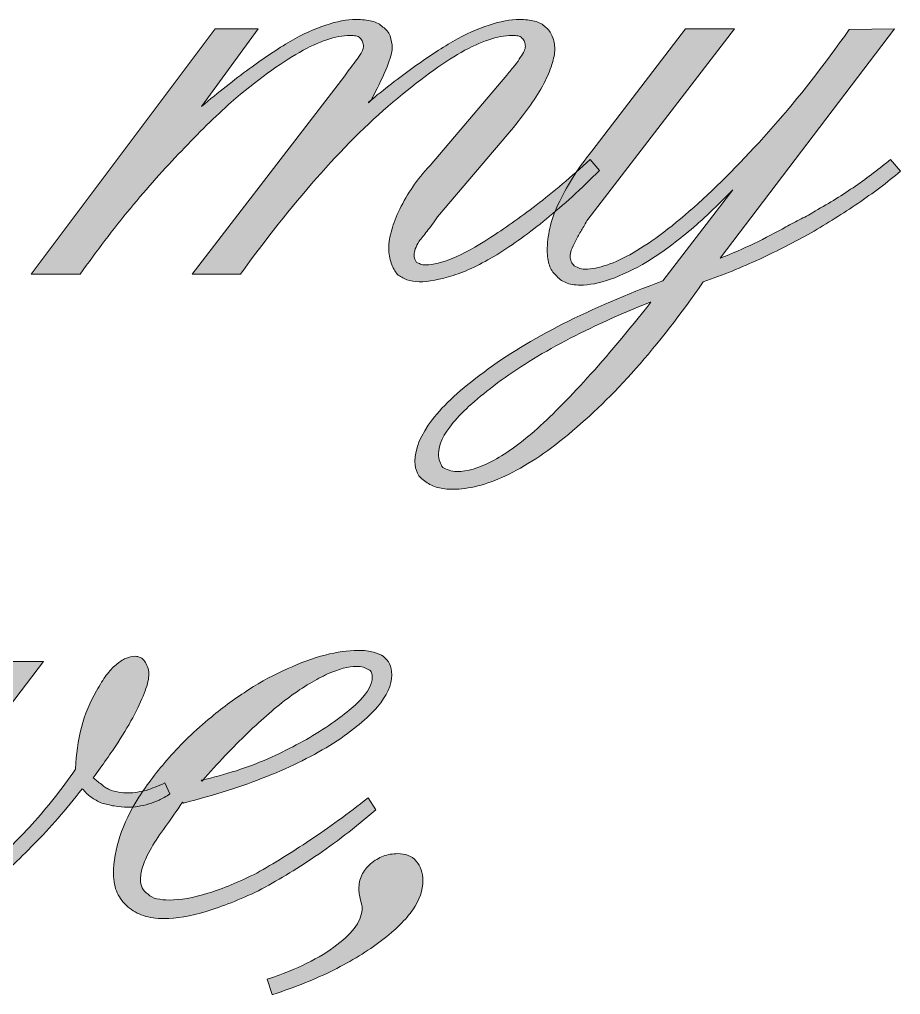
# Model space of a CAD drawing. Header units: millimetres. Extents: x 45.1 to 103.2, y -62.7 to -18.6.
# Drawn here: x 90.63 to 103.16, y -36.78 to -22.9 of the extents above; entities that cross this region are included whole.
import ezdxf

# ---------------------------------------------------------------- set-up
doc = ezdxf.new("R2010")
doc.units = ezdxf.units.MM
doc.header["$MEASUREMENT"] = 0
doc.layers.add('Calque 1', color=7, linetype='Continuous', lineweight=0)

# ---------------------------------------------------------------- blocks, each defined once
blk = doc.blocks.new('Block_0')
at = {"layer": 'Calque 1', "true_color": 0x1d1d1b, "transparency": 33554687}
h = blk.add_hatch(color=250, dxfattribs=at)
h.dxf.hatch_style = 2
edge = h.paths.add_edge_path()
edge.add_spline(control_points=[(96.229, -23.588), (96.429, -23.444), (96.617, -23.321), (96.793, -23.216), (96.977, -23.112), (97.149, -23.034), (97.309, -22.983), (97.469, -22.931), (97.613, -22.905), (97.741, -22.905), (97.821, -22.905), (97.893, -22.912), (97.957, -22.928), (98.021, -22.945), (98.073, -22.973), (98.113, -23.013), (98.152, -23.044), (98.185, -23.089), (98.209, -23.144), (98.233, -23.2), (98.244, -23.26), (98.244, -23.325), (98.244, -23.388), (98.231, -23.462), (98.202, -23.546), (98.175, -23.63), (98.137, -23.72), (98.089, -23.816), (98.033, -23.92), (97.969, -24.022), (97.897, -24.122), (97.825, -24.222), (97.745, -24.328), (97.657, -24.44), (97.657, -24.44), (96.577, -25.712), (96.577, -25.712), (96.521, -25.792), (96.471, -25.86), (96.427, -25.916), (96.383, -25.972), (96.345, -26.02), (96.313, -26.06), (96.289, -26.1), (96.271, -26.136), (96.259, -26.168), (96.247, -26.2), (96.241, -26.228), (96.241, -26.252), (96.241, -26.276), (96.245, -26.296), (96.253, -26.312), (96.253, -26.312), (96.277, -26.36), (96.277, -26.36), (96.293, -26.368), (96.311, -26.376), (96.331, -26.384), (96.351, -26.392), (96.377, -26.396), (96.409, -26.396), (96.513, -26.396), (96.641, -26.364), (96.793, -26.3), (96.945, -26.236), (97.121, -26.14), (97.321, -26.012), (97.521, -25.884), (97.741, -25.728), (97.981, -25.544), (98.221, -25.36), (98.477, -25.144), (98.748, -24.896), (98.748, -24.896), (98.88, -25.052), (98.88, -25.052), (98.617, -25.316), (98.365, -25.546), (98.125, -25.742), (97.885, -25.938), (97.649, -26.108), (97.417, -26.252), (97.193, -26.388), (96.987, -26.486), (96.799, -26.546), (96.611, -26.606), (96.449, -26.636), (96.313, -26.636), (96.249, -26.636), (96.191, -26.626), (96.139, -26.606), (96.087, -26.586), (96.041, -26.56), (96.001, -26.528), (95.969, -26.488), (95.941, -26.436), (95.917, -26.372), (95.893, -26.308), (95.881, -26.236), (95.881, -26.156), (95.881, -26.076), (95.895, -25.99), (95.923, -25.898), (95.951, -25.806), (95.989, -25.708), (96.037, -25.604), (96.093, -25.492), (96.155, -25.386), (96.223, -25.286), (96.291, -25.186), (96.373, -25.084), (96.469, -24.98), (96.469, -24.98), (97.561, -23.696), (97.561, -23.696), (97.601, -23.649), (97.639, -23.602), (97.675, -23.558), (97.711, -23.514), (97.737, -23.476), (97.753, -23.444), (97.777, -23.413), (97.795, -23.382), (97.807, -23.354), (97.819, -23.326), (97.825, -23.305), (97.825, -23.289), (97.825, -23.264), (97.821, -23.243), (97.813, -23.223), (97.805, -23.203), (97.793, -23.184), (97.777, -23.168), (97.761, -23.152), (97.743, -23.142), (97.723, -23.138), (97.703, -23.135), (97.673, -23.132), (97.633, -23.132), (97.433, -23.132), (97.193, -23.213), (96.913, -23.372), (96.633, -23.532), (96.309, -23.768), (95.941, -24.08), (95.573, -24.392), (95.209, -24.754), (94.849, -25.166), (94.489, -25.578), (94.129, -26.032), (93.769, -26.528), (93.769, -26.528), (93.085, -26.528), (93.085, -26.528), (93.085, -26.528), (95.257, -23.708), (95.257, -23.708), (95.257, -23.708), (95.293, -23.649), (95.293, -23.649), (95.365, -23.56), (95.421, -23.486), (95.461, -23.426), (95.501, -23.367), (95.521, -23.321), (95.521, -23.289), (95.521, -23.264), (95.517, -23.243), (95.509, -23.223), (95.501, -23.203), (95.489, -23.184), (95.473, -23.168), (95.457, -23.152), (95.437, -23.142), (95.413, -23.138), (95.389, -23.135), (95.361, -23.132), (95.329, -23.132), (95.129, -23.132), (94.889, -23.213), (94.609, -23.372), (94.329, -23.532), (94.005, -23.768), (93.637, -24.08), (93.525, -24.184), (93.409, -24.294), (93.289, -24.41), (93.169, -24.526), (93.049, -24.648), (92.929, -24.776), (92.689, -25.024), (92.447, -25.296), (92.203, -25.592), (91.959, -25.888), (91.721, -26.2), (91.489, -26.528), (91.489, -26.528), (90.793, -26.528), (90.793, -26.528), (90.793, -26.528), (93.409, -23.036), (93.409, -23.036), (93.409, -23.036), (94.021, -23.036), (94.021, -23.036), (94.021, -23.036), (93.217, -24.14), (93.217, -24.14), (93.457, -23.94), (93.683, -23.762), (93.895, -23.606), (94.107, -23.45), (94.301, -23.321), (94.477, -23.216), (94.661, -23.112), (94.831, -23.034), (94.987, -22.983), (95.143, -22.931), (95.285, -22.905), (95.413, -22.905), (95.501, -22.905), (95.577, -22.912), (95.641, -22.928), (95.705, -22.945), (95.757, -22.973), (95.797, -23.013), (95.845, -23.044), (95.879, -23.086), (95.899, -23.138), (95.919, -23.19), (95.929, -23.249), (95.929, -23.312), (95.929, -23.368), (95.905, -23.456), (95.857, -23.577), (95.809, -23.696), (95.741, -23.84), (95.653, -24.008), (95.645, -24.032), (95.635, -24.05), (95.623, -24.062), (95.623, -24.062), (95.593, -24.092), (95.593, -24.092), (95.593, -24.092), (95.593, -24.08), (95.593, -24.08), (95.817, -23.896), (96.029, -23.732), (96.229, -23.588)], knot_values=[0, 0, 0, 0, 1, 1, 1, 2, 2, 2, 3, 3, 3, 4, 4, 4, 5, 5, 5, 6, 6, 6, 7, 7, 7, 8, 8, 8, 9, 9, 9, 10, 10, 10, 11, 11, 11, 12, 12, 12, 13, 13, 13, 14, 14, 14, 15, 15, 15, 16, 16, 16, 17, 17, 17, 18, 18, 18, 19, 19, 19, 20, 20, 20, 21, 21, 21, 22, 22, 22, 23, 23, 23, 24, 24, 24, 25, 25, 25, 26, 26, 26, 27, 27, 27, 28, 28, 28, 29, 29, 29, 30, 30, 30, 31, 31, 31, 32, 32, 32, 33, 33, 33, 34, 34, 34, 35, 35, 35, 36, 36, 36, 37, 37, 37, 38, 38, 38, 39, 39, 39, 40, 40, 40, 41, 41, 41, 42, 42, 42, 43, 43, 43, 44, 44, 44, 45, 45, 45, 46, 46, 46, 47, 47, 47, 48, 48, 48, 49, 49, 49, 50, 50, 50, 51, 51, 51, 52, 52, 52, 53, 53, 53, 54, 54, 54, 55, 55, 55, 56, 56, 56, 57, 57, 57, 58, 58, 58, 59, 59, 59, 60, 60, 60, 61, 61, 61, 62, 62, 62, 63, 63, 63, 64, 64, 64, 65, 65, 65, 66, 66, 66, 67, 67, 67, 68, 68, 68, 69, 69, 69, 70, 70, 70, 71, 71, 71, 72, 72, 72, 73, 73, 73, 74, 74, 74, 75, 75, 75, 76, 76, 76, 77, 77, 77, 78, 78, 78, 79, 79, 79, 80, 80, 80, 81, 81, 81, 82, 82, 82, 83, 83, 83, 83], degree=3, periodic=0)
h = blk.add_hatch(color=250, dxfattribs=at)
h.dxf.hatch_style = 2
edge = h.paths.add_edge_path()
edge.add_spline(control_points=[(98.395, -27.476), (98.031, -27.668), (97.709, -27.868), (97.429, -28.076), (97.149, -28.284), (96.939, -28.472), (96.799, -28.64), (96.659, -28.808), (96.589, -28.956), (96.589, -29.084), (96.589, -29.124), (96.595, -29.16), (96.607, -29.192), (96.619, -29.224), (96.634, -29.252), (96.649, -29.276), (96.674, -29.292), (96.703, -29.306), (96.739, -29.318), (96.775, -29.33), (96.813, -29.336), (96.853, -29.336), (96.997, -29.336), (97.161, -29.288), (97.345, -29.192), (97.529, -29.096), (97.733, -28.952), (97.957, -28.76), (98.181, -28.56), (98.431, -28.308), (98.707, -28.004), (98.983, -27.7), (99.285, -27.34), (99.613, -26.924), (99.613, -26.924), (99.601, -26.924), (99.601, -26.924), (99.161, -27.1), (98.759, -27.284), (98.395, -27.476)], knot_values=[0, 0, 0, 0, 1, 1, 1, 2, 2, 2, 3, 3, 3, 4, 4, 4, 5, 5, 5, 6, 6, 6, 7, 7, 7, 8, 8, 8, 9, 9, 9, 10, 10, 10, 11, 11, 11, 12, 12, 12, 13, 13, 13, 13], degree=3, periodic=0)
edge = h.paths.add_edge_path()
edge.add_spline(control_points=[(100.801, -23.036), (100.801, -23.036), (98.713, -25.748), (98.713, -25.748), (98.681, -25.804), (98.651, -25.856), (98.623, -25.904), (98.595, -25.952), (98.569, -26), (98.545, -26.048), (98.513, -26.104), (98.491, -26.15), (98.479, -26.186), (98.467, -26.222), (98.461, -26.252), (98.461, -26.276), (98.461, -26.3), (98.467, -26.324), (98.479, -26.348), (98.491, -26.372), (98.505, -26.392), (98.521, -26.408), (98.521, -26.408), (98.581, -26.438), (98.581, -26.438), (98.605, -26.45), (98.637, -26.456), (98.677, -26.456), (98.861, -26.456), (99.089, -26.378), (99.361, -26.222), (99.633, -26.066), (99.941, -25.832), (100.285, -25.52), (100.637, -25.2), (100.993, -24.836), (101.353, -24.428), (101.713, -24.02), (102.073, -23.56), (102.433, -23.049), (102.433, -23.049), (103.081, -23.036), (103.081, -23.036), (103.081, -23.036), (100.597, -26.3), (100.597, -26.3), (100.765, -26.236), (100.927, -26.166), (101.083, -26.09), (101.239, -26.014), (101.389, -25.936), (101.533, -25.856), (101.605, -25.816), (101.677, -25.778), (101.749, -25.742), (101.821, -25.706), (101.889, -25.668), (101.953, -25.628), (102.153, -25.516), (102.343, -25.398), (102.523, -25.274), (102.703, -25.15), (102.869, -25.024), (103.021, -24.896), (103.021, -24.896), (103.165, -25.064), (103.165, -25.064), (102.973, -25.224), (102.771, -25.376), (102.559, -25.52), (102.347, -25.664), (102.125, -25.804), (101.893, -25.94), (101.661, -26.068), (101.417, -26.192), (101.161, -26.312), (100.905, -26.432), (100.637, -26.54), (100.357, -26.636), (100.037, -27.1), (99.717, -27.512), (99.397, -27.872), (99.077, -28.232), (98.757, -28.544), (98.437, -28.808), (98.117, -29.072), (97.819, -29.268), (97.543, -29.396), (97.267, -29.524), (97.017, -29.588), (96.793, -29.588), (96.713, -29.588), (96.641, -29.58), (96.577, -29.564), (96.513, -29.548), (96.458, -29.52), (96.41, -29.48), (96.353, -29.448), (96.314, -29.408), (96.289, -29.36), (96.266, -29.312), (96.254, -29.256), (96.254, -29.192), (96.254, -29.008), (96.336, -28.81), (96.5, -28.598), (96.664, -28.386), (96.91, -28.16), (97.237, -27.92), (97.557, -27.68), (97.931, -27.452), (98.359, -27.236), (98.787, -27.02), (99.261, -26.816), (99.781, -26.624), (99.781, -26.624), (100.777, -25.328), (100.777, -25.328), (100.553, -25.56), (100.343, -25.758), (100.147, -25.922), (99.951, -26.086), (99.757, -26.228), (99.565, -26.348), (99.373, -26.46), (99.197, -26.544), (99.037, -26.6), (98.877, -26.656), (98.733, -26.684), (98.605, -26.684), (98.525, -26.684), (98.457, -26.672), (98.401, -26.648), (98.345, -26.624), (98.297, -26.588), (98.257, -26.54), (98.217, -26.508), (98.187, -26.462), (98.167, -26.402), (98.147, -26.342), (98.137, -26.272), (98.137, -26.192), (98.137, -26.088), (98.149, -25.982), (98.173, -25.874), (98.197, -25.766), (98.237, -25.652), (98.293, -25.532), (98.349, -25.412), (98.417, -25.288), (98.497, -25.16), (98.577, -25.032), (98.669, -24.904), (98.773, -24.776), (98.773, -24.776), (100.105, -23.036), (100.105, -23.036), (100.105, -23.036), (100.801, -23.036), (100.801, -23.036)], knot_values=[0, 0, 0, 0, 1, 1, 1, 2, 2, 2, 3, 3, 3, 4, 4, 4, 5, 5, 5, 6, 6, 6, 7, 7, 7, 8, 8, 8, 9, 9, 9, 10, 10, 10, 11, 11, 11, 12, 12, 12, 13, 13, 13, 14, 14, 14, 15, 15, 15, 16, 16, 16, 17, 17, 17, 18, 18, 18, 19, 19, 19, 20, 20, 20, 21, 21, 21, 22, 22, 22, 23, 23, 23, 24, 24, 24, 25, 25, 25, 26, 26, 26, 27, 27, 27, 28, 28, 28, 29, 29, 29, 30, 30, 30, 31, 31, 31, 32, 32, 32, 33, 33, 33, 34, 34, 34, 35, 35, 35, 36, 36, 36, 37, 37, 37, 38, 38, 38, 39, 39, 39, 40, 40, 40, 41, 41, 41, 42, 42, 42, 43, 43, 43, 44, 44, 44, 45, 45, 45, 46, 46, 46, 47, 47, 47, 48, 48, 48, 49, 49, 49, 50, 50, 50, 51, 51, 51, 52, 52, 52, 53, 53, 53, 53], degree=3, periodic=0)
h = blk.add_hatch(color=250, dxfattribs=at)
h.dxf.hatch_style = 2
edge = h.paths.add_edge_path()
edge.add_spline(control_points=[(94.159, -33.422), (94.439, -33.298), (94.699, -33.16), (94.939, -33.008), (95.179, -32.848), (95.357, -32.708), (95.473, -32.588), (95.589, -32.468), (95.647, -32.36), (95.647, -32.264), (95.647, -32.24), (95.643, -32.219), (95.635, -32.198), (95.627, -32.178), (95.615, -32.164), (95.599, -32.157), (95.575, -32.141), (95.549, -32.128), (95.521, -32.121), (95.493, -32.112), (95.459, -32.108), (95.419, -32.108), (95.307, -32.108), (95.171, -32.144), (95.011, -32.216), (94.851, -32.288), (94.671, -32.396), (94.471, -32.54), (94.279, -32.684), (94.079, -32.856), (93.871, -33.056), (93.664, -33.256), (93.448, -33.484), (93.223, -33.74), (93.223, -33.74), (93.212, -33.728), (93.212, -33.728), (93.563, -33.648), (93.879, -33.546), (94.159, -33.422)], knot_values=[0, 0, 0, 0, 1, 1, 1, 2, 2, 2, 3, 3, 3, 4, 4, 4, 5, 5, 5, 6, 6, 6, 7, 7, 7, 8, 8, 8, 9, 9, 9, 10, 10, 10, 11, 11, 11, 12, 12, 12, 13, 13, 13, 13], degree=3, periodic=0)
edge = h.paths.add_edge_path()
edge.add_spline(control_points=[(92.701, -34.388), (92.626, -34.492), (92.559, -34.592), (92.504, -34.688), (92.447, -34.784), (92.407, -34.868), (92.384, -34.94), (92.36, -35.012), (92.348, -35.076), (92.348, -35.132), (92.348, -35.18), (92.355, -35.222), (92.372, -35.258), (92.387, -35.294), (92.415, -35.324), (92.455, -35.348), (92.487, -35.38), (92.529, -35.402), (92.581, -35.414), (92.633, -35.426), (92.691, -35.432), (92.755, -35.432), (92.916, -35.432), (93.1, -35.4), (93.307, -35.336), (93.515, -35.272), (93.747, -35.176), (94.003, -35.048), (94.243, -34.912), (94.495, -34.756), (94.759, -34.58), (95.023, -34.404), (95.299, -34.204), (95.587, -33.98), (95.587, -33.98), (95.695, -34.148), (95.695, -34.148), (95.399, -34.404), (95.111, -34.626), (94.831, -34.814), (94.551, -35.002), (94.283, -35.164), (94.027, -35.3), (93.756, -35.428), (93.507, -35.526), (93.284, -35.594), (93.059, -35.662), (92.859, -35.696), (92.683, -35.696), (92.571, -35.696), (92.474, -35.682), (92.39, -35.654), (92.305, -35.626), (92.231, -35.584), (92.168, -35.528), (92.104, -35.472), (92.054, -35.406), (92.017, -35.33), (91.982, -35.254), (91.964, -35.164), (91.964, -35.06), (91.964, -34.884), (91.994, -34.706), (92.054, -34.526), (92.114, -34.346), (92.204, -34.16), (92.323, -33.968), (92.444, -33.784), (92.588, -33.596), (92.755, -33.404), (92.924, -33.212), (93.123, -33.02), (93.356, -32.828), (93.531, -32.684), (93.709, -32.554), (93.889, -32.438), (94.069, -32.322), (94.251, -32.224), (94.435, -32.144), (94.627, -32.056), (94.807, -31.99), (94.975, -31.947), (95.143, -31.902), (95.299, -31.881), (95.443, -31.881), (95.531, -31.881), (95.605, -31.888), (95.665, -31.905), (95.725, -31.921), (95.771, -31.941), (95.803, -31.964), (95.843, -31.996), (95.873, -32.032), (95.893, -32.072), (95.913, -32.112), (95.923, -32.164), (95.923, -32.229), (95.923, -32.372), (95.855, -32.524), (95.719, -32.684), (95.583, -32.844), (95.375, -33.016), (95.095, -33.2), (94.815, -33.376), (94.499, -33.534), (94.147, -33.674), (93.795, -33.814), (93.399, -33.94), (92.959, -34.052), (92.959, -34.052), (92.947, -34.04), (92.947, -34.04), (92.859, -34.168), (92.777, -34.284), (92.701, -34.388)], knot_values=[0, 0, 0, 0, 1, 1, 1, 2, 2, 2, 3, 3, 3, 4, 4, 4, 5, 5, 5, 6, 6, 6, 7, 7, 7, 8, 8, 8, 9, 9, 9, 10, 10, 10, 11, 11, 11, 12, 12, 12, 13, 13, 13, 14, 14, 14, 15, 15, 15, 16, 16, 16, 17, 17, 17, 18, 18, 18, 19, 19, 19, 20, 20, 20, 21, 21, 21, 22, 22, 22, 23, 23, 23, 24, 24, 24, 25, 25, 25, 26, 26, 26, 27, 27, 27, 28, 28, 28, 29, 29, 29, 30, 30, 30, 31, 31, 31, 32, 32, 32, 33, 33, 33, 34, 34, 34, 35, 35, 35, 36, 36, 36, 37, 37, 37, 38, 38, 38, 38], degree=3, periodic=0)
h = blk.add_hatch(color=250, dxfattribs=at)
h.dxf.hatch_style = 2
edge = h.paths.add_edge_path()
edge.add_spline(control_points=[(91.507, -32.978), (91.555, -32.79), (91.627, -32.616), (91.723, -32.456), (91.771, -32.368), (91.817, -32.294), (91.861, -32.234), (91.905, -32.174), (91.951, -32.124), (91.999, -32.085), (92.047, -32.044), (92.093, -32.014), (92.137, -31.994), (92.181, -31.974), (92.227, -31.964), (92.275, -31.964), (92.299, -31.964), (92.323, -31.97), (92.347, -31.983), (92.371, -31.994), (92.391, -32.013), (92.407, -32.036), (92.423, -32.06), (92.437, -32.086), (92.449, -32.114), (92.461, -32.142), (92.467, -32.177), (92.467, -32.216), (92.467, -32.28), (92.449, -32.36), (92.413, -32.456), (92.377, -32.552), (92.327, -32.664), (92.263, -32.792), (92.199, -32.912), (92.119, -33.046), (92.023, -33.194), (91.927, -33.342), (91.811, -33.508), (91.675, -33.692), (91.691, -33.708), (91.709, -33.724), (91.729, -33.74), (91.749, -33.756), (91.771, -33.772), (91.795, -33.788), (91.811, -33.804), (91.829, -33.818), (91.849, -33.83), (91.869, -33.842), (91.887, -33.852), (91.903, -33.86), (91.943, -33.876), (91.987, -33.888), (92.035, -33.896), (92.083, -33.904), (92.131, -33.908), (92.179, -33.908), (92.219, -33.908), (92.261, -33.904), (92.305, -33.896), (92.349, -33.888), (92.391, -33.88), (92.431, -33.872), (92.471, -33.856), (92.513, -33.84), (92.557, -33.824), (92.601, -33.808), (92.647, -33.788), (92.695, -33.764), (92.695, -33.764), (92.767, -33.92), (92.767, -33.92), (92.711, -33.96), (92.659, -33.99), (92.611, -34.01), (92.563, -34.03), (92.515, -34.048), (92.467, -34.064), (92.411, -34.08), (92.359, -34.092), (92.311, -34.1), (92.263, -34.108), (92.215, -34.112), (92.167, -34.112), (92.103, -34.112), (92.039, -34.106), (91.975, -34.094), (91.911, -34.082), (91.851, -34.068), (91.795, -34.052), (91.739, -34.028), (91.689, -34), (91.645, -33.968), (91.601, -33.936), (91.559, -33.896), (91.519, -33.848), (91.287, -34.144), (91.059, -34.406), (90.835, -34.634), (90.612, -34.862), (90.399, -35.06), (90.199, -35.228), (89.976, -35.38), (89.77, -35.496), (89.581, -35.576), (89.394, -35.656), (89.22, -35.696), (89.06, -35.696), (88.972, -35.696), (88.888, -35.682), (88.808, -35.654), (88.728, -35.626), (88.66, -35.584), (88.604, -35.528), (88.548, -35.472), (88.506, -35.406), (88.478, -35.33), (88.45, -35.254), (88.436, -35.164), (88.436, -35.06), (88.436, -34.972), (88.452, -34.87), (88.484, -34.754), (88.516, -34.638), (88.564, -34.512), (88.627, -34.376), (88.684, -34.24), (88.758, -34.1), (88.85, -33.956), (88.942, -33.812), (89.044, -33.668), (89.156, -33.524), (89.156, -33.524), (90.284, -32.036), (90.284, -32.036), (90.284, -32.036), (90.967, -32.036), (90.967, -32.036), (90.967, -32.036), (89.191, -34.364), (89.191, -34.364), (89.119, -34.476), (89.056, -34.574), (89, -34.658), (88.944, -34.742), (88.9, -34.82), (88.868, -34.892), (88.828, -34.964), (88.8, -35.028), (88.784, -35.084), (88.768, -35.14), (88.76, -35.188), (88.76, -35.228), (88.76, -35.26), (88.766, -35.292), (88.778, -35.324), (88.79, -35.356), (88.811, -35.388), (88.844, -35.42), (88.876, -35.444), (88.912, -35.462), (88.952, -35.474), (88.992, -35.486), (89.036, -35.492), (89.084, -35.492), (89.236, -35.492), (89.404, -35.448), (89.588, -35.36), (89.772, -35.272), (89.971, -35.14), (90.187, -34.964), (90.388, -34.788), (90.593, -34.584), (90.805, -34.352), (91.017, -34.12), (91.223, -33.86), (91.423, -33.572), (91.423, -33.572), (91.423, -33.56), (91.423, -33.56), (91.431, -33.36), (91.459, -33.166), (91.507, -32.978)], knot_values=[0, 0, 0, 0, 1, 1, 1, 2, 2, 2, 3, 3, 3, 4, 4, 4, 5, 5, 5, 6, 6, 6, 7, 7, 7, 8, 8, 8, 9, 9, 9, 10, 10, 10, 11, 11, 11, 12, 12, 12, 13, 13, 13, 14, 14, 14, 15, 15, 15, 16, 16, 16, 17, 17, 17, 18, 18, 18, 19, 19, 19, 20, 20, 20, 21, 21, 21, 22, 22, 22, 23, 23, 23, 24, 24, 24, 25, 25, 25, 26, 26, 26, 27, 27, 27, 28, 28, 28, 29, 29, 29, 30, 30, 30, 31, 31, 31, 32, 32, 32, 33, 33, 33, 34, 34, 34, 35, 35, 35, 36, 36, 36, 37, 37, 37, 38, 38, 38, 39, 39, 39, 40, 40, 40, 41, 41, 41, 42, 42, 42, 43, 43, 43, 44, 44, 44, 45, 45, 45, 46, 46, 46, 47, 47, 47, 48, 48, 48, 49, 49, 49, 50, 50, 50, 51, 51, 51, 52, 52, 52, 53, 53, 53, 54, 54, 54, 55, 55, 55, 56, 56, 56, 57, 57, 57, 58, 58, 58, 59, 59, 59, 60, 60, 60, 61, 61, 61, 61], degree=3, periodic=0)
h = blk.add_hatch(color=250, dxfattribs=at)
h.dxf.hatch_style = 2
edge = h.paths.add_edge_path()
edge.add_spline(control_points=[(94.148, -36.56), (94.364, -36.488), (94.553, -36.412), (94.717, -36.332), (94.881, -36.252), (95.023, -36.164), (95.143, -36.068), (95.263, -35.98), (95.353, -35.892), (95.413, -35.804), (95.473, -35.716), (95.503, -35.628), (95.503, -35.54), (95.503, -35.532), (95.501, -35.52), (95.497, -35.504), (95.497, -35.504), (95.479, -35.432), (95.479, -35.432), (95.471, -35.4), (95.465, -35.37), (95.461, -35.342), (95.457, -35.314), (95.455, -35.292), (95.455, -35.276), (95.455, -35.204), (95.469, -35.138), (95.497, -35.078), (95.525, -35.018), (95.567, -34.964), (95.623, -34.916), (95.679, -34.868), (95.739, -34.832), (95.803, -34.808), (95.867, -34.784), (95.935, -34.772), (96.007, -34.772), (96.063, -34.772), (96.113, -34.78), (96.157, -34.796), (96.201, -34.812), (96.239, -34.84), (96.271, -34.88), (96.303, -34.912), (96.327, -34.952), (96.343, -35), (96.359, -35.048), (96.367, -35.1), (96.367, -35.156), (96.367, -35.292), (96.319, -35.43), (96.223, -35.57), (96.127, -35.71), (95.979, -35.856), (95.779, -36.008), (95.579, -36.16), (95.351, -36.3), (95.095, -36.428), (94.839, -36.556), (94.551, -36.672), (94.231, -36.776), (94.231, -36.776), (94.22, -36.776), (94.22, -36.776), (94.22, -36.776), (94.148, -36.56), (94.148, -36.56)], knot_values=[0, 0, 0, 0, 1, 1, 1, 2, 2, 2, 3, 3, 3, 4, 4, 4, 5, 5, 5, 6, 6, 6, 7, 7, 7, 8, 8, 8, 9, 9, 9, 10, 10, 10, 11, 11, 11, 12, 12, 12, 13, 13, 13, 14, 14, 14, 15, 15, 15, 16, 16, 16, 17, 17, 17, 18, 18, 18, 19, 19, 19, 20, 20, 20, 21, 21, 21, 22, 22, 22, 22], degree=3, periodic=0)
at = {"layer": 'Calque 1'}
for points, knots in [([(96.229, -23.588), (96.429, -23.444), (96.617, -23.321), (96.793, -23.216), (96.977, -23.112), (97.149, -23.034), (97.309, -22.983), (97.469, -22.931), (97.613, -22.905), (97.741, -22.905), (97.821, -22.905), (97.893, -22.912), (97.957, -22.928), (98.021, -22.945), (98.073, -22.973), (98.113, -23.013), (98.152, -23.044), (98.185, -23.089), (98.209, -23.144), (98.233, -23.2), (98.244, -23.26), (98.244, -23.325), (98.244, -23.388), (98.231, -23.462), (98.202, -23.546), (98.175, -23.63), (98.137, -23.72), (98.089, -23.816), (98.033, -23.92), (97.969, -24.022), (97.897, -24.122), (97.825, -24.222), (97.745, -24.328), (97.657, -24.44), (97.657, -24.44), (96.577, -25.712), (96.577, -25.712), (96.521, -25.792), (96.471, -25.86), (96.427, -25.916), (96.383, -25.972), (96.345, -26.02), (96.313, -26.06), (96.289, -26.1), (96.271, -26.136), (96.259, -26.168), (96.247, -26.2), (96.241, -26.228), (96.241, -26.252), (96.241, -26.276), (96.245, -26.296), (96.253, -26.312), (96.253, -26.312), (96.277, -26.36), (96.277, -26.36), (96.293, -26.368), (96.311, -26.376), (96.331, -26.384), (96.351, -26.392), (96.377, -26.396), (96.409, -26.396), (96.513, -26.396), (96.641, -26.364), (96.793, -26.3), (96.945, -26.236), (97.121, -26.14), (97.321, -26.012), (97.521, -25.884), (97.741, -25.728), (97.981, -25.544), (98.221, -25.36), (98.477, -25.144), (98.748, -24.896), (98.748, -24.896), (98.88, -25.052), (98.88, -25.052), (98.617, -25.316), (98.365, -25.546), (98.125, -25.742), (97.885, -25.938), (97.649, -26.108), (97.417, -26.252), (97.193, -26.388), (96.987, -26.486), (96.799, -26.546), (96.611, -26.606), (96.449, -26.636), (96.313, -26.636), (96.249, -26.636), (96.191, -26.626), (96.139, -26.606), (96.087, -26.586), (96.041, -26.56), (96.001, -26.528), (95.969, -26.488), (95.941, -26.436), (95.917, -26.372), (95.893, -26.308), (95.881, -26.236), (95.881, -26.156), (95.881, -26.076), (95.895, -25.99), (95.923, -25.898), (95.951, -25.806), (95.989, -25.708), (96.037, -25.604), (96.093, -25.492), (96.155, -25.386), (96.223, -25.286), (96.291, -25.186), (96.373, -25.084), (96.469, -24.98), (96.469, -24.98), (97.561, -23.696), (97.561, -23.696), (97.601, -23.649), (97.639, -23.602), (97.675, -23.558), (97.711, -23.514), (97.737, -23.476), (97.753, -23.444), (97.777, -23.413), (97.795, -23.382), (97.807, -23.354), (97.819, -23.326), (97.825, -23.305), (97.825, -23.289), (97.825, -23.264), (97.821, -23.243), (97.813, -23.223), (97.805, -23.203), (97.793, -23.184), (97.777, -23.168), (97.761, -23.152), (97.743, -23.142), (97.723, -23.138), (97.703, -23.135), (97.673, -23.132), (97.633, -23.132), (97.433, -23.132), (97.193, -23.213), (96.913, -23.372), (96.633, -23.532), (96.309, -23.768), (95.941, -24.08), (95.573, -24.392), (95.209, -24.754), (94.849, -25.166), (94.489, -25.578), (94.129, -26.032), (93.769, -26.528), (93.769, -26.528), (93.085, -26.528), (93.085, -26.528), (93.085, -26.528), (95.257, -23.708), (95.257, -23.708), (95.257, -23.708), (95.293, -23.649), (95.293, -23.649), (95.365, -23.56), (95.421, -23.486), (95.461, -23.426), (95.501, -23.367), (95.521, -23.321), (95.521, -23.289), (95.521, -23.264), (95.517, -23.243), (95.509, -23.223), (95.501, -23.203), (95.489, -23.184), (95.473, -23.168), (95.457, -23.152), (95.437, -23.142), (95.413, -23.138), (95.389, -23.135), (95.361, -23.132), (95.329, -23.132), (95.129, -23.132), (94.889, -23.213), (94.609, -23.372), (94.329, -23.532), (94.005, -23.768), (93.637, -24.08), (93.525, -24.184), (93.409, -24.294), (93.289, -24.41), (93.169, -24.526), (93.049, -24.648), (92.929, -24.776), (92.689, -25.024), (92.447, -25.296), (92.203, -25.592), (91.959, -25.888), (91.721, -26.2), (91.489, -26.528), (91.489, -26.528), (90.793, -26.528), (90.793, -26.528), (90.793, -26.528), (93.409, -23.036), (93.409, -23.036), (93.409, -23.036), (94.021, -23.036), (94.021, -23.036), (94.021, -23.036), (93.217, -24.14), (93.217, -24.14), (93.457, -23.94), (93.683, -23.762), (93.895, -23.606), (94.107, -23.45), (94.301, -23.321), (94.477, -23.216), (94.661, -23.112), (94.831, -23.034), (94.987, -22.983), (95.143, -22.931), (95.285, -22.905), (95.413, -22.905), (95.501, -22.905), (95.577, -22.912), (95.641, -22.928), (95.705, -22.945), (95.757, -22.973), (95.797, -23.013), (95.845, -23.044), (95.879, -23.086), (95.899, -23.138), (95.919, -23.19), (95.929, -23.249), (95.929, -23.312), (95.929, -23.368), (95.905, -23.456), (95.857, -23.577), (95.809, -23.696), (95.741, -23.84), (95.653, -24.008), (95.645, -24.032), (95.635, -24.05), (95.623, -24.062), (95.623, -24.062), (95.593, -24.092), (95.593, -24.092), (95.593, -24.092), (95.593, -24.08), (95.593, -24.08), (95.817, -23.896), (96.029, -23.732), (96.229, -23.588)], [0, 0, 0, 0, 1, 1, 1, 2, 2, 2, 3, 3, 3, 4, 4, 4, 5, 5, 5, 6, 6, 6, 7, 7, 7, 8, 8, 8, 9, 9, 9, 10, 10, 10, 11, 11, 11, 12, 12, 12, 13, 13, 13, 14, 14, 14, 15, 15, 15, 16, 16, 16, 17, 17, 17, 18, 18, 18, 19, 19, 19, 20, 20, 20, 21, 21, 21, 22, 22, 22, 23, 23, 23, 24, 24, 24, 25, 25, 25, 26, 26, 26, 27, 27, 27, 28, 28, 28, 29, 29, 29, 30, 30, 30, 31, 31, 31, 32, 32, 32, 33, 33, 33, 34, 34, 34, 35, 35, 35, 36, 36, 36, 37, 37, 37, 38, 38, 38, 39, 39, 39, 40, 40, 40, 41, 41, 41, 42, 42, 42, 43, 43, 43, 44, 44, 44, 45, 45, 45, 46, 46, 46, 47, 47, 47, 48, 48, 48, 49, 49, 49, 50, 50, 50, 51, 51, 51, 52, 52, 52, 53, 53, 53, 54, 54, 54, 55, 55, 55, 56, 56, 56, 57, 57, 57, 58, 58, 58, 59, 59, 59, 60, 60, 60, 61, 61, 61, 62, 62, 62, 63, 63, 63, 64, 64, 64, 65, 65, 65, 66, 66, 66, 67, 67, 67, 68, 68, 68, 69, 69, 69, 70, 70, 70, 71, 71, 71, 72, 72, 72, 73, 73, 73, 74, 74, 74, 75, 75, 75, 76, 76, 76, 77, 77, 77, 78, 78, 78, 79, 79, 79, 80, 80, 80, 81, 81, 81, 82, 82, 82, 83, 83, 83, 83]), ([(100.801, -23.036), (100.801, -23.036), (98.713, -25.748), (98.713, -25.748), (98.681, -25.804), (98.651, -25.856), (98.623, -25.904), (98.595, -25.952), (98.569, -26), (98.545, -26.048), (98.513, -26.104), (98.491, -26.15), (98.479, -26.186), (98.467, -26.222), (98.461, -26.252), (98.461, -26.276), (98.461, -26.3), (98.467, -26.324), (98.479, -26.348), (98.491, -26.372), (98.505, -26.392), (98.521, -26.408), (98.521, -26.408), (98.581, -26.438), (98.581, -26.438), (98.605, -26.45), (98.637, -26.456), (98.677, -26.456), (98.861, -26.456), (99.089, -26.378), (99.361, -26.222), (99.633, -26.066), (99.941, -25.832), (100.285, -25.52), (100.637, -25.2), (100.993, -24.836), (101.353, -24.428), (101.713, -24.02), (102.073, -23.56), (102.433, -23.049), (102.433, -23.049), (103.081, -23.036), (103.081, -23.036), (103.081, -23.036), (100.597, -26.3), (100.597, -26.3), (100.765, -26.236), (100.927, -26.166), (101.083, -26.09), (101.239, -26.014), (101.389, -25.936), (101.533, -25.856), (101.605, -25.816), (101.677, -25.778), (101.749, -25.742), (101.821, -25.706), (101.889, -25.668), (101.953, -25.628), (102.153, -25.516), (102.343, -25.398), (102.523, -25.274), (102.703, -25.15), (102.869, -25.024), (103.021, -24.896), (103.021, -24.896), (103.165, -25.064), (103.165, -25.064), (102.973, -25.224), (102.771, -25.376), (102.559, -25.52), (102.347, -25.664), (102.125, -25.804), (101.893, -25.94), (101.661, -26.068), (101.417, -26.192), (101.161, -26.312), (100.905, -26.432), (100.637, -26.54), (100.357, -26.636), (100.037, -27.1), (99.717, -27.512), (99.397, -27.872), (99.077, -28.232), (98.757, -28.544), (98.437, -28.808), (98.117, -29.072), (97.819, -29.268), (97.543, -29.396), (97.267, -29.524), (97.017, -29.588), (96.793, -29.588), (96.713, -29.588), (96.641, -29.58), (96.577, -29.564), (96.513, -29.548), (96.458, -29.52), (96.41, -29.48), (96.353, -29.448), (96.314, -29.408), (96.289, -29.36), (96.266, -29.312), (96.254, -29.256), (96.254, -29.192), (96.254, -29.008), (96.336, -28.81), (96.5, -28.598), (96.664, -28.386), (96.91, -28.16), (97.237, -27.92), (97.557, -27.68), (97.931, -27.452), (98.359, -27.236), (98.787, -27.02), (99.261, -26.816), (99.781, -26.624), (99.781, -26.624), (100.777, -25.328), (100.777, -25.328), (100.553, -25.56), (100.343, -25.758), (100.147, -25.922), (99.951, -26.086), (99.757, -26.228), (99.565, -26.348), (99.373, -26.46), (99.197, -26.544), (99.037, -26.6), (98.877, -26.656), (98.733, -26.684), (98.605, -26.684), (98.525, -26.684), (98.457, -26.672), (98.401, -26.648), (98.345, -26.624), (98.297, -26.588), (98.257, -26.54), (98.217, -26.508), (98.187, -26.462), (98.167, -26.402), (98.147, -26.342), (98.137, -26.272), (98.137, -26.192), (98.137, -26.088), (98.149, -25.982), (98.173, -25.874), (98.197, -25.766), (98.237, -25.652), (98.293, -25.532), (98.349, -25.412), (98.417, -25.288), (98.497, -25.16), (98.577, -25.032), (98.669, -24.904), (98.773, -24.776), (98.773, -24.776), (100.105, -23.036), (100.105, -23.036), (100.105, -23.036), (100.801, -23.036), (100.801, -23.036)], [0, 0, 0, 0, 1, 1, 1, 2, 2, 2, 3, 3, 3, 4, 4, 4, 5, 5, 5, 6, 6, 6, 7, 7, 7, 8, 8, 8, 9, 9, 9, 10, 10, 10, 11, 11, 11, 12, 12, 12, 13, 13, 13, 14, 14, 14, 15, 15, 15, 16, 16, 16, 17, 17, 17, 18, 18, 18, 19, 19, 19, 20, 20, 20, 21, 21, 21, 22, 22, 22, 23, 23, 23, 24, 24, 24, 25, 25, 25, 26, 26, 26, 27, 27, 27, 28, 28, 28, 29, 29, 29, 30, 30, 30, 31, 31, 31, 32, 32, 32, 33, 33, 33, 34, 34, 34, 35, 35, 35, 36, 36, 36, 37, 37, 37, 38, 38, 38, 39, 39, 39, 40, 40, 40, 41, 41, 41, 42, 42, 42, 43, 43, 43, 44, 44, 44, 45, 45, 45, 46, 46, 46, 47, 47, 47, 48, 48, 48, 49, 49, 49, 50, 50, 50, 51, 51, 51, 52, 52, 52, 53, 53, 53, 53]), ([(98.395, -27.476), (98.031, -27.668), (97.709, -27.868), (97.429, -28.076), (97.149, -28.284), (96.939, -28.472), (96.799, -28.64), (96.659, -28.808), (96.589, -28.956), (96.589, -29.084), (96.589, -29.124), (96.595, -29.16), (96.607, -29.192), (96.619, -29.224), (96.634, -29.252), (96.649, -29.276), (96.674, -29.292), (96.703, -29.306), (96.739, -29.318), (96.775, -29.33), (96.813, -29.336), (96.853, -29.336), (96.997, -29.336), (97.161, -29.288), (97.345, -29.192), (97.529, -29.096), (97.733, -28.952), (97.957, -28.76), (98.181, -28.56), (98.431, -28.308), (98.707, -28.004), (98.983, -27.7), (99.285, -27.34), (99.613, -26.924), (99.613, -26.924), (99.601, -26.924), (99.601, -26.924), (99.161, -27.1), (98.759, -27.284), (98.395, -27.476)], [0, 0, 0, 0, 1, 1, 1, 2, 2, 2, 3, 3, 3, 4, 4, 4, 5, 5, 5, 6, 6, 6, 7, 7, 7, 8, 8, 8, 9, 9, 9, 10, 10, 10, 11, 11, 11, 12, 12, 12, 13, 13, 13, 13]), ([(92.701, -34.388), (92.626, -34.492), (92.559, -34.592), (92.504, -34.688), (92.447, -34.784), (92.407, -34.868), (92.384, -34.94), (92.36, -35.012), (92.348, -35.076), (92.348, -35.132), (92.348, -35.18), (92.355, -35.222), (92.372, -35.258), (92.387, -35.294), (92.415, -35.324), (92.455, -35.348), (92.487, -35.38), (92.529, -35.402), (92.581, -35.414), (92.633, -35.426), (92.691, -35.432), (92.755, -35.432), (92.916, -35.432), (93.1, -35.4), (93.307, -35.336), (93.515, -35.272), (93.747, -35.176), (94.003, -35.048), (94.243, -34.912), (94.495, -34.756), (94.759, -34.58), (95.023, -34.404), (95.299, -34.204), (95.587, -33.98), (95.587, -33.98), (95.695, -34.148), (95.695, -34.148), (95.399, -34.404), (95.111, -34.626), (94.831, -34.814), (94.551, -35.002), (94.283, -35.164), (94.027, -35.3), (93.756, -35.428), (93.507, -35.526), (93.284, -35.594), (93.059, -35.662), (92.859, -35.696), (92.683, -35.696), (92.571, -35.696), (92.474, -35.682), (92.39, -35.654), (92.305, -35.626), (92.231, -35.584), (92.168, -35.528), (92.104, -35.472), (92.054, -35.406), (92.017, -35.33), (91.982, -35.254), (91.964, -35.164), (91.964, -35.06), (91.964, -34.884), (91.994, -34.706), (92.054, -34.526), (92.114, -34.346), (92.204, -34.16), (92.323, -33.968), (92.444, -33.784), (92.588, -33.596), (92.755, -33.404), (92.924, -33.212), (93.123, -33.02), (93.356, -32.828), (93.531, -32.684), (93.709, -32.554), (93.889, -32.438), (94.069, -32.322), (94.251, -32.224), (94.435, -32.144), (94.627, -32.056), (94.807, -31.99), (94.975, -31.947), (95.143, -31.902), (95.299, -31.881), (95.443, -31.881), (95.531, -31.881), (95.605, -31.888), (95.665, -31.905), (95.725, -31.921), (95.771, -31.941), (95.803, -31.964), (95.843, -31.996), (95.873, -32.032), (95.893, -32.072), (95.913, -32.112), (95.923, -32.164), (95.923, -32.229), (95.923, -32.372), (95.855, -32.524), (95.719, -32.684), (95.583, -32.844), (95.375, -33.016), (95.095, -33.2), (94.815, -33.376), (94.499, -33.534), (94.147, -33.674), (93.795, -33.814), (93.399, -33.94), (92.959, -34.052), (92.959, -34.052), (92.947, -34.04), (92.947, -34.04), (92.859, -34.168), (92.777, -34.284), (92.701, -34.388)], [0, 0, 0, 0, 1, 1, 1, 2, 2, 2, 3, 3, 3, 4, 4, 4, 5, 5, 5, 6, 6, 6, 7, 7, 7, 8, 8, 8, 9, 9, 9, 10, 10, 10, 11, 11, 11, 12, 12, 12, 13, 13, 13, 14, 14, 14, 15, 15, 15, 16, 16, 16, 17, 17, 17, 18, 18, 18, 19, 19, 19, 20, 20, 20, 21, 21, 21, 22, 22, 22, 23, 23, 23, 24, 24, 24, 25, 25, 25, 26, 26, 26, 27, 27, 27, 28, 28, 28, 29, 29, 29, 30, 30, 30, 31, 31, 31, 32, 32, 32, 33, 33, 33, 34, 34, 34, 35, 35, 35, 36, 36, 36, 37, 37, 37, 38, 38, 38, 38]), ([(91.507, -32.978), (91.555, -32.79), (91.627, -32.616), (91.723, -32.456), (91.771, -32.368), (91.817, -32.294), (91.861, -32.234), (91.905, -32.174), (91.951, -32.124), (91.999, -32.085), (92.047, -32.044), (92.093, -32.014), (92.137, -31.994), (92.181, -31.974), (92.227, -31.964), (92.275, -31.964), (92.299, -31.964), (92.323, -31.97), (92.347, -31.983), (92.371, -31.994), (92.391, -32.013), (92.407, -32.036), (92.423, -32.06), (92.437, -32.086), (92.449, -32.114), (92.461, -32.142), (92.467, -32.177), (92.467, -32.216), (92.467, -32.28), (92.449, -32.36), (92.413, -32.456), (92.377, -32.552), (92.327, -32.664), (92.263, -32.792), (92.199, -32.912), (92.119, -33.046), (92.023, -33.194), (91.927, -33.342), (91.811, -33.508), (91.675, -33.692), (91.691, -33.708), (91.709, -33.724), (91.729, -33.74), (91.749, -33.756), (91.771, -33.772), (91.795, -33.788), (91.811, -33.804), (91.829, -33.818), (91.849, -33.83), (91.869, -33.842), (91.887, -33.852), (91.903, -33.86), (91.943, -33.876), (91.987, -33.888), (92.035, -33.896), (92.083, -33.904), (92.131, -33.908), (92.179, -33.908), (92.219, -33.908), (92.261, -33.904), (92.305, -33.896), (92.349, -33.888), (92.391, -33.88), (92.431, -33.872), (92.471, -33.856), (92.513, -33.84), (92.557, -33.824), (92.601, -33.808), (92.647, -33.788), (92.695, -33.764), (92.695, -33.764), (92.767, -33.92), (92.767, -33.92), (92.711, -33.96), (92.659, -33.99), (92.611, -34.01), (92.563, -34.03), (92.515, -34.048), (92.467, -34.064), (92.411, -34.08), (92.359, -34.092), (92.311, -34.1), (92.263, -34.108), (92.215, -34.112), (92.167, -34.112), (92.103, -34.112), (92.039, -34.106), (91.975, -34.094), (91.911, -34.082), (91.851, -34.068), (91.795, -34.052), (91.739, -34.028), (91.689, -34), (91.645, -33.968), (91.601, -33.936), (91.559, -33.896), (91.519, -33.848), (91.287, -34.144), (91.059, -34.406), (90.835, -34.634), (90.612, -34.862), (90.399, -35.06), (90.199, -35.228), (89.976, -35.38), (89.77, -35.496), (89.581, -35.576), (89.394, -35.656), (89.22, -35.696), (89.06, -35.696), (88.972, -35.696), (88.888, -35.682), (88.808, -35.654), (88.728, -35.626), (88.66, -35.584), (88.604, -35.528), (88.548, -35.472), (88.506, -35.406), (88.478, -35.33), (88.45, -35.254), (88.436, -35.164), (88.436, -35.06), (88.436, -34.972), (88.452, -34.87), (88.484, -34.754), (88.516, -34.638), (88.564, -34.512), (88.627, -34.376), (88.684, -34.24), (88.758, -34.1), (88.85, -33.956), (88.942, -33.812), (89.044, -33.668), (89.156, -33.524), (89.156, -33.524), (90.284, -32.036), (90.284, -32.036), (90.284, -32.036), (90.967, -32.036), (90.967, -32.036), (90.967, -32.036), (89.191, -34.364), (89.191, -34.364), (89.119, -34.476), (89.056, -34.574), (89, -34.658), (88.944, -34.742), (88.9, -34.82), (88.868, -34.892), (88.828, -34.964), (88.8, -35.028), (88.784, -35.084), (88.768, -35.14), (88.76, -35.188), (88.76, -35.228), (88.76, -35.26), (88.766, -35.292), (88.778, -35.324), (88.79, -35.356), (88.811, -35.388), (88.844, -35.42), (88.876, -35.444), (88.912, -35.462), (88.952, -35.474), (88.992, -35.486), (89.036, -35.492), (89.084, -35.492), (89.236, -35.492), (89.404, -35.448), (89.588, -35.36), (89.772, -35.272), (89.971, -35.14), (90.187, -34.964), (90.388, -34.788), (90.593, -34.584), (90.805, -34.352), (91.017, -34.12), (91.223, -33.86), (91.423, -33.572), (91.423, -33.572), (91.423, -33.56), (91.423, -33.56), (91.431, -33.36), (91.459, -33.166), (91.507, -32.978)], [0, 0, 0, 0, 1, 1, 1, 2, 2, 2, 3, 3, 3, 4, 4, 4, 5, 5, 5, 6, 6, 6, 7, 7, 7, 8, 8, 8, 9, 9, 9, 10, 10, 10, 11, 11, 11, 12, 12, 12, 13, 13, 13, 14, 14, 14, 15, 15, 15, 16, 16, 16, 17, 17, 17, 18, 18, 18, 19, 19, 19, 20, 20, 20, 21, 21, 21, 22, 22, 22, 23, 23, 23, 24, 24, 24, 25, 25, 25, 26, 26, 26, 27, 27, 27, 28, 28, 28, 29, 29, 29, 30, 30, 30, 31, 31, 31, 32, 32, 32, 33, 33, 33, 34, 34, 34, 35, 35, 35, 36, 36, 36, 37, 37, 37, 38, 38, 38, 39, 39, 39, 40, 40, 40, 41, 41, 41, 42, 42, 42, 43, 43, 43, 44, 44, 44, 45, 45, 45, 46, 46, 46, 47, 47, 47, 48, 48, 48, 49, 49, 49, 50, 50, 50, 51, 51, 51, 52, 52, 52, 53, 53, 53, 54, 54, 54, 55, 55, 55, 56, 56, 56, 57, 57, 57, 58, 58, 58, 59, 59, 59, 60, 60, 60, 61, 61, 61, 61]), ([(94.159, -33.422), (94.439, -33.298), (94.699, -33.16), (94.939, -33.008), (95.179, -32.848), (95.357, -32.708), (95.473, -32.588), (95.589, -32.468), (95.647, -32.36), (95.647, -32.264), (95.647, -32.24), (95.643, -32.219), (95.635, -32.198), (95.627, -32.178), (95.615, -32.164), (95.599, -32.157), (95.575, -32.141), (95.549, -32.128), (95.521, -32.121), (95.493, -32.112), (95.459, -32.108), (95.419, -32.108), (95.307, -32.108), (95.171, -32.144), (95.011, -32.216), (94.851, -32.288), (94.671, -32.396), (94.471, -32.54), (94.279, -32.684), (94.079, -32.856), (93.871, -33.056), (93.664, -33.256), (93.448, -33.484), (93.223, -33.74), (93.223, -33.74), (93.212, -33.728), (93.212, -33.728), (93.563, -33.648), (93.879, -33.546), (94.159, -33.422)], [0, 0, 0, 0, 1, 1, 1, 2, 2, 2, 3, 3, 3, 4, 4, 4, 5, 5, 5, 6, 6, 6, 7, 7, 7, 8, 8, 8, 9, 9, 9, 10, 10, 10, 11, 11, 11, 12, 12, 12, 13, 13, 13, 13]), ([(94.148, -36.56), (94.364, -36.488), (94.553, -36.412), (94.717, -36.332), (94.881, -36.252), (95.023, -36.164), (95.143, -36.068), (95.263, -35.98), (95.353, -35.892), (95.413, -35.804), (95.473, -35.716), (95.503, -35.628), (95.503, -35.54), (95.503, -35.532), (95.501, -35.52), (95.497, -35.504), (95.497, -35.504), (95.479, -35.432), (95.479, -35.432), (95.471, -35.4), (95.465, -35.37), (95.461, -35.342), (95.457, -35.314), (95.455, -35.292), (95.455, -35.276), (95.455, -35.204), (95.469, -35.138), (95.497, -35.078), (95.525, -35.018), (95.567, -34.964), (95.623, -34.916), (95.679, -34.868), (95.739, -34.832), (95.803, -34.808), (95.867, -34.784), (95.935, -34.772), (96.007, -34.772), (96.063, -34.772), (96.113, -34.78), (96.157, -34.796), (96.201, -34.812), (96.239, -34.84), (96.271, -34.88), (96.303, -34.912), (96.327, -34.952), (96.343, -35), (96.359, -35.048), (96.367, -35.1), (96.367, -35.156), (96.367, -35.292), (96.319, -35.43), (96.223, -35.57), (96.127, -35.71), (95.979, -35.856), (95.779, -36.008), (95.579, -36.16), (95.351, -36.3), (95.095, -36.428), (94.839, -36.556), (94.551, -36.672), (94.231, -36.776), (94.231, -36.776), (94.22, -36.776), (94.22, -36.776), (94.22, -36.776), (94.148, -36.56), (94.148, -36.56)], [0, 0, 0, 0, 1, 1, 1, 2, 2, 2, 3, 3, 3, 4, 4, 4, 5, 5, 5, 6, 6, 6, 7, 7, 7, 8, 8, 8, 9, 9, 9, 10, 10, 10, 11, 11, 11, 12, 12, 12, 13, 13, 13, 14, 14, 14, 15, 15, 15, 16, 16, 16, 17, 17, 17, 18, 18, 18, 19, 19, 19, 20, 20, 20, 21, 21, 21, 22, 22, 22, 22])]:
    blk.add_open_spline(points, degree=3, knots=knots, dxfattribs=at)

msp = doc.modelspace()

# ---------------------------------------------------------------- block references
at = {"layer": 'Calque 1'}
msp.add_blockref('Block_0', (0, 0), dxfattribs=at)

doc.saveas('drawing.dxf')
